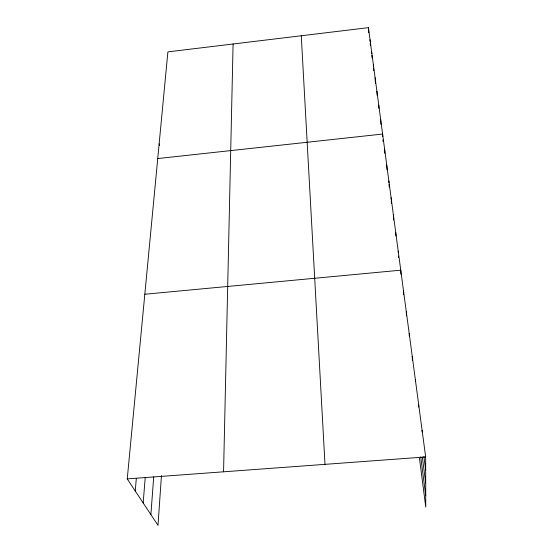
<?xml version="1.0" encoding="UTF-8"?>
<svg xmlns="http://www.w3.org/2000/svg" width="553" height="553" viewBox="0 0 553 553"><rect width="100%" height="100%" fill="white"/><g stroke="black" fill="none" stroke-linecap="round" stroke-linejoin="round"><path stroke-width="0.83" d="M223.564 471.813L233.09 43.998M161.455 475.559L157.999 525.35L127.245 478.891L167.891 51.871L368.429 27.65L425.658 456.944L425.755 507.115L419.485 458.285M150.886 514.608L153.727 476.817M143.158 502.933L145.225 477.543M135.222 490.953L136.328 478.442M157.729 158.559L382.614 134.047L382.752 136.536M144.817 294.244L400.759 270.182L400.918 274.295M127.245 478.891L425.658 456.944M159.133 143.849L159.672 145.425M423.895 456.453L425.686 470.002M422.34 457.165L425.706 482.942M420.715 456.792L425.734 495.543M368.429 27.65L368.754 32.689M371.678 52.01L371.782 53.689M371.886 55.369L372.045 57.885M370.026 39.664L370.137 41.337M370.24 43.016L370.399 45.54M375.107 77.773L375.466 83.641M373.372 64.708L373.469 66.388M373.572 68.06L373.731 70.577M376.904 91.224L377.153 95.406M378.75 105.07L378.943 108.409M380.651 119.337L380.934 124.335M301.267 35.758L324.998 464.347M384.632 149.206L384.853 153.34M382.932 139.854L383.022 141.513M386.72 164.849L386.976 169.785M388.87 180.997L388.959 182.718M389.042 184.439L389.174 187.018M391.095 197.67L391.178 199.377M391.261 201.085L391.386 203.649M393.39 214.896L393.625 219.983M395.761 232.702L395.913 236.062M398.215 251.117L398.291 252.783M398.43 256.115L398.499 257.781M403.476 290.532L403.628 294.818M406.289 311.643L406.427 315.86M409.206 333.556L409.282 336.044M412.241 356.319L412.351 360.618M415.4 379.98L415.434 381.667M418.676 404.602L418.718 407.056M422.098 430.234L422.112 431.928"/></g></svg>
